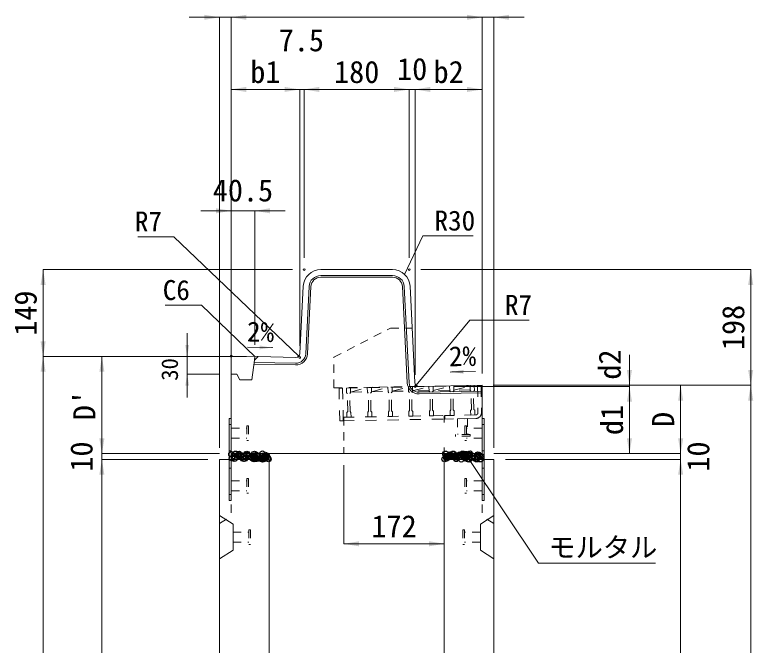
# Model space of a CAD drawing. Units: millimetres at full size. Extents: x 5964 to 125098, y -10801 to 28073.
# Drawn here: x 96414 to 97678, y 1820 to 2900 of the extents above; entities that cross this region are included whole.
import ezdxf
from ezdxf.enums import TextEntityAlignment as Align

# ---------------------------------------------------------------- set-up
doc = ezdxf.new("R2010")
doc.units = ezdxf.units.MM
doc.header["$LTSCALE"] = 19
doc.header["$PDMODE"] = 32
doc.header["$PDSIZE"] = 9.5
for name, pattern in [('DASHED_SPACED', [12, 6, -6]), ('USER1', [1.35, 0.75, -0.6]), ('USER3', [2, 1, -1]), ('USER5', [1.35, 0.75, -0.6])]:
    doc.linetypes.add(name, pattern=pattern)
for name, color, linetype, lineweight in [('0_2', 7, 'Continuous', 20), ('インサート', 3, 'USER1', 9), ('グレーチング', 7, 'USER1', 5), ('ジョイント', 7, 'Continuous', 9), ('作業エリア', 11, 'Continuous', 13), ('寸法線', 7, 'Continuous', 9), ('引出線', 4, 'Continuous', 13), ('本体', 2, 'Continuous', 9), ('補助線', 8, 'Continuous', 13)]:
    doc.layers.add(name, color=color, linetype=linetype, lineweight=lineweight)
doc.layers.add('ハッチング', color=7, linetype='Continuous')
doc.styles.add('ＭＳ ゴシック', font='')
doc.styles.get('ＭＳ ゴシック').set_extended_font_data('MS Gothic')

# ---------------------------------------------------------------- blocks, each defined once
blk = doc.blocks.new('filled_arrow')
at = {"color": 0, "linetype": 'Continuous', "lineweight": -2}
blk.add_solid([(7.5, 1.25), (0, 0), (7.5, -1.25)], dxfattribs=at)

msp = doc.modelspace()

# ---------------------------------------------------------------- linework, layer by layer
at = {"layer": '0_2', "linetype": 'DASHED_SPACED', "lineweight": 9}
for p, q in [((97187.47, 2195.71), (97184.47, 2195.71)), ((97214.47, 2191.71), (97214.47, 2174.71))]:
    msp.add_line(p, q, dxfattribs=at)
at = {"layer": '0_2'}
msp.add_line((97149.47, 2113.18), (97149.47, 2138.21), dxfattribs=at)
at = {"layer": 'インサート'}
for p, q in [((97189.09, 2208.11), (97172.09, 2207.82)), ((97172.09, 2207.82), (97172.56, 2180.82)), ((97189.09, 2208.11), (97189.56, 2181.12)), ((96784.47, 2191.71), (96811.47, 2191.71)), ((96784.47, 2191.71), (96784.47, 2174.71)), ((96811.47, 2195.71), (96814.47, 2195.71)), ((96811.47, 2195.71), (96811.47, 2170.71)), ((96814.47, 2195.71), (96814.47, 2170.71)), ((97184.47, 2195.71), (97184.47, 2170.71)), ((97187.47, 2195.71), (97184.47, 2195.71)), ((97187.47, 2195.71), (97187.47, 2170.71)), ((97214.47, 2191.71), (97187.47, 2191.71)), ((97193.56, 2181.19), (97168.56, 2180.75)), ((97168.56, 2180.75), (97168.61, 2177.75)), ((97193.61, 2178.19), (97168.61, 2177.75)), ((97193.56, 2181.19), (97193.61, 2178.19)), ((96784.47, 2174.71), (96811.47, 2174.71)), ((96811.47, 2170.71), (96814.47, 2170.71)), ((97187.47, 2170.71), (97184.47, 2170.71)), ((97214.47, 2174.71), (97187.47, 2174.71)), ((96784.47, 2101.71), (96811.47, 2101.71)), ((96811.47, 2105.71), (96811.47, 2080.71)), ((96811.47, 2105.71), (96814.47, 2105.71)), ((96814.47, 2105.71), (96814.47, 2080.71)), ((97184.47, 2105.71), (97184.47, 2080.71)), ((97187.47, 2105.71), (97184.47, 2105.71)), ((97187.47, 2105.71), (97187.47, 2080.71)), ((97214.47, 2101.71), (97187.47, 2101.71)), ((96784.47, 2084.71), (96811.47, 2084.71)), ((96811.47, 2080.71), (96814.47, 2080.71)), ((97187.47, 2080.71), (97184.47, 2080.71)), ((97214.47, 2084.71), (97187.47, 2084.71)), ((96787.67, 2013.71), (96814.67, 2013.71)), ((96814.67, 2017.71), (96814.67, 1992.71)), ((96814.67, 2017.71), (96817.67, 2017.71)), ((96817.67, 2017.71), (96817.67, 1992.71)), ((97181.27, 2017.71), (97181.27, 1992.71)), ((97184.27, 2017.71), (97181.27, 2017.71)), ((97184.27, 2017.71), (97184.27, 1992.71)), ((97211.27, 2013.71), (97184.27, 2013.71)), ((96787.67, 1996.71), (96814.67, 1996.71)), ((96814.67, 1992.71), (96817.67, 1992.71)), ((97184.27, 1992.71), (97181.27, 1992.71)), ((97211.27, 1996.71), (97184.27, 1996.71))]:
    msp.add_line(p, q, dxfattribs=at)
at = {"layer": 'グレーチング', "linetype": 'USER3'}
for p, q in [((96981.9, 2260.54), (97200.86, 2264.35)), ((97130.4, 2256.12), (97158.57, 2263.61)), ((97158.57, 2263.61), (97158.71, 2255.61)), ((97165.57, 2263.73), (97165.71, 2255.73)), ((97165.69, 2256.73), (97193.87, 2264.22)), ((97193.87, 2264.22), (97194, 2256.23)), ((97200.86, 2264.35), (97201, 2256.35)), ((97206.36, 2264.44), (97212.36, 2264.55)), ((97206.36, 2264.44), (97207.16, 2218.45)), ((97212.36, 2264.55), (97213.16, 2218.55)), ((97212.36, 2264.55), (97213.16, 2218.55)), ((96975.4, 2260.43), (96969.4, 2260.32)), ((96969.4, 2260.32), (96970.37, 2204.33)), ((96975.4, 2260.43), (96976.37, 2204.44)), ((96981.9, 2260.54), (96982.04, 2252.54)), ((96983.56, 2251.07), (96982.04, 2252.54)), ((96984.1, 2220.07), (96983.56, 2251.07)), ((96987.56, 2251.14), (96989.04, 2252.67)), ((96988.1, 2220.14), (96987.56, 2251.14)), ((96988.9, 2260.66), (96989.04, 2252.67)), ((96989.02, 2253.66), (97017.69, 2261.16)), ((96989.02, 2253.66), (97017.81, 2254.17)), ((97017.69, 2261.16), (97017.83, 2253.17)), ((97019.36, 2251.69), (97017.83, 2253.17)), ((97019.9, 2220.7), (97019.36, 2251.69)), ((97023.36, 2251.76), (97024.83, 2253.29)), ((97023.89, 2220.77), (97023.36, 2251.76)), ((97024.69, 2261.29), (97024.83, 2253.29)), ((97024.81, 2254.29), (97052.99, 2261.78)), ((97024.81, 2254.29), (97053.11, 2254.78)), ((97052.99, 2261.78), (97053.13, 2253.78)), ((97054.65, 2252.3), (97053.13, 2253.78)), ((97055.19, 2221.31), (97054.65, 2252.3)), ((97058.65, 2252.37), (97060.12, 2253.9)), ((97059.19, 2221.38), (97058.65, 2252.37)), ((97059.99, 2261.9), (97060.12, 2253.9)), ((97060.11, 2254.9), (97088.28, 2262.39)), ((97060.11, 2254.9), (97088.4, 2255.39)), ((97087.98, 2262.39), (97088.12, 2254.39)), ((97089.65, 2252.91), (97088.12, 2254.39)), ((97090.18, 2221.92), (97089.65, 2252.91)), ((97093.65, 2252.98), (97095.12, 2254.51)), ((97094.18, 2221.99), (97093.65, 2252.98)), ((97094.98, 2262.51), (97095.12, 2254.51)), ((97095.1, 2255.51), (97123.28, 2263)), ((97123.4, 2256), (97095.1, 2255.51)), ((97123.28, 2263), (97123.42, 2255)), ((97124.94, 2253.53), (97123.42, 2255)), ((97125.48, 2222.53), (97124.94, 2253.53)), ((97128.94, 2253.6), (97130.41, 2255.12)), ((97129.48, 2222.6), (97128.94, 2253.6)), ((97130.28, 2263.12), (97130.41, 2255.12)), ((97158.69, 2256.61), (97130.4, 2256.12)), ((97160.24, 2254.14), (97158.71, 2255.61)), ((97160.77, 2223.14), (97160.24, 2254.14)), ((97164.24, 2254.21), (97165.71, 2255.73)), ((97164.77, 2223.21), (97164.24, 2254.21)), ((97193.99, 2257.23), (97165.69, 2256.73)), ((97195.53, 2254.75), (97194, 2256.23)), ((97196.07, 2223.76), (97195.53, 2254.75)), ((97199.53, 2254.82), (97201, 2256.35)), ((97200.07, 2223.83), (97199.53, 2254.82)), ((96976.27, 2210.44), (97150.24, 2213.46)), ((96984.1, 2220.07), (96982.63, 2218.55)), ((96982.63, 2218.55), (96982.77, 2210.55)), ((96988.1, 2220.14), (96989.63, 2218.67)), ((96989.63, 2218.67), (96989.76, 2210.67)), ((97019.9, 2220.7), (97018.42, 2219.17)), ((97018.42, 2219.17), (97018.56, 2211.17)), ((97023.89, 2220.77), (97025.42, 2219.29)), ((97025.42, 2219.29), (97025.56, 2211.29)), ((97055.19, 2221.31), (97053.72, 2219.78)), ((97053.72, 2219.78), (97053.86, 2211.78)), ((97059.19, 2221.38), (97060.72, 2219.91)), ((97060.72, 2219.91), (97060.85, 2211.91)), ((97090.18, 2221.92), (97088.71, 2220.39)), ((97088.71, 2220.39), (97088.85, 2212.39)), ((97094.18, 2221.99), (97095.71, 2220.51)), ((97095.71, 2220.51), (97095.85, 2212.51)), ((97125.48, 2222.53), (97124.01, 2221)), ((97124.01, 2221), (97124.14, 2213.01)), ((97131.14, 2213.13), (97124.14, 2213.01)), ((97129.48, 2222.6), (97131, 2221.13)), ((97131, 2221.13), (97131.14, 2213.13)), ((97203.23, 2214.38), (97150.24, 2213.46)), ((97150.24, 2213.46), (97150.35, 2207.46)), ((97160.77, 2223.14), (97159.3, 2221.62)), ((97159.3, 2221.62), (97159.44, 2213.62)), ((97166.44, 2213.74), (97159.44, 2213.62)), ((97164.77, 2223.21), (97166.3, 2221.74)), ((97166.3, 2221.74), (97166.44, 2213.74)), ((97196.07, 2223.76), (97194.6, 2222.23)), ((97194.6, 2222.23), (97194.73, 2214.23)), ((97201.73, 2214.35), (97194.73, 2214.23)), ((97200.07, 2223.83), (97201.59, 2222.35)), ((97201.59, 2222.35), (97201.73, 2214.35)), ((96976.37, 2204.44), (96970.37, 2204.33)), ((96976.37, 2204.44), (97150.35, 2207.46)), ((96982.77, 2210.55), (96989.76, 2210.67)), ((97018.56, 2211.17), (97025.56, 2211.29)), ((97053.86, 2211.78), (97060.85, 2211.91)), ((97095.85, 2212.51), (97088.85, 2212.39)), ((97203.34, 2208.38), (97150.35, 2207.46))]:
    msp.add_line(p, q, dxfattribs=at)
for radius, start, end in [(4, 270.99562, 0.99536), (10, 270.99553, 0.99532)]:
    msp.add_arc((97203.16, 2218.38), radius, start, end, dxfattribs=at)
at = {"layer": 'ジョイント'}
for p, q in [((96784.47, 2208.22), (96781.27, 2208.22)), ((96781.27, 2208.22), (96781.27, 2068.22)), ((96784.47, 2208.22), (96784.47, 2068.22)), ((97214.47, 2208.22), (97217.67, 2208.22)), ((97214.47, 2208.22), (97214.47, 2068.22)), ((97217.67, 2208.22), (97217.67, 2068.22)), ((96784.47, 2068.22), (96781.27, 2068.22)), ((97214.47, 2068.22), (97217.67, 2068.22))]:
    msp.add_line(p, q, dxfattribs=at)
at = {"layer": 'ジョイント', "linetype": 'USER5', "lineweight": 5}
for p, q in [((96784.47, 2198.22), (96781.27, 2198.22)), ((97214.47, 2198.22), (97217.67, 2198.22)), ((96784.47, 2153.22), (96781.27, 2153.22)), ((97214.47, 2153.22), (97217.67, 2153.22)), ((96784.47, 2123.22), (96781.27, 2123.22)), ((97214.47, 2123.22), (97217.67, 2123.22)), ((96784.47, 2078.22), (96781.27, 2078.22)), ((97214.47, 2078.22), (97217.67, 2078.22))]:
    msp.add_line(p, q, dxfattribs=at)
at = {"layer": 'ハッチング'}
for p in [(96785.02, 2147.02), (96791.92, 2147.92), (96795.85, 2145.79), (96798.05, 2147.55), (96801.37, 2144.95), (96811.34, 2147.72), (96811.67, 2145.82), (96824.34, 2147.66), (96827.49, 2145.85), (96838.06, 2148.15), (96843.31, 2145.88), (97151.61, 2147.94), (97159.7, 2146.45), (97161.85, 2145.09), (97164.61, 2147.88), (97172.96, 2145.48), (97175.52, 2146.48), (97177.67, 2145.12), (97179.86, 2146.39), (97180.81, 2147.85), (97182.5, 2146.73), (97186.63, 2147.28), (97191.34, 2146.51), (97193.49, 2145.14), (97193.53, 2148.19), (97207.16, 2146.54), (97209.31, 2145.17), (96786.1, 2140.5), (96789.88, 2139.48), (96791.5, 2142.52), (96797.99, 2144.43), (96804.49, 2142.46), (96805.7, 2139.51), (96806.43, 2140.32), (96807.36, 2139.46), (96813.81, 2144.46), (96818.21, 2142.96), (96821.52, 2139.54), (96821.7, 2144.78), (96822.63, 2143.92), (96823.95, 2138.99), (96826.6, 2139.34), (96827.05, 2139.87), (96829.63, 2144.48), (96830.73, 2139.88), (96831.51, 2143.13), (96837.34, 2139.57), (96837.63, 2140.79), (96838.38, 2138.36), (96840.27, 2141.14), (96842.32, 2144.33), (96844.4, 2141.68), (96844.51, 2143.06), (96845.45, 2144.51), (96847.38, 2139.7), (96848.32, 2138.84), (97150.27, 2138.93), (97152.51, 2142.79), (97153.74, 2140.15), (97155.15, 2143.13), (97158.48, 2143.18), (97159.28, 2143.68), (97164.6, 2144.25), (97165.54, 2143.39), (97166.18, 2144.59), (97168.83, 2144.93), (97169.56, 2140.17), (97169.96, 2139.34), (97171.78, 2143.35), (97178.65, 2138.58), (97184.78, 2143.28), (97185.23, 2143.8), (97185.38, 2140.2), (97190.29, 2139.17), (97191.22, 2138.31), (97191.95, 2138.75), (97198.5, 2143.78), (97201.2, 2140.23), (97204.94, 2138.69), (97205.56, 2143.62), (97206.49, 2142.77), (97210.91, 2138.72), (97211.79, 2143.95)]:
    msp.add_point(p, dxfattribs=at)
at = {"layer": '作業エリア'}
msp.add_line((96824.23, 2308.45), (96824.97, 2314.4), dxfattribs=at)
at = {"layer": '寸法線'}
for p, q in [((96712.47, 2895.2), (96836.47, 2895.2)), ((96764.47, 2158.21), (96764.47, 2895.2)), ((96784.47, 2335.21), (96784.47, 2895.2)), ((96784.47, 2895.2), (97214.47, 2895.2)), ((96784.47, 2335.21), (96784.47, 2895.2)), ((97286.47, 2895.2), (97162.47, 2895.2)), ((97214.47, 2285.21), (97214.47, 2895.2)), ((97214.47, 2285.21), (97214.47, 2895.2)), ((97234.47, 2158.21), (97234.47, 2895.2)), ((96784.47, 2771.7), (96901.95, 2771.7)), ((96784.47, 2335.21), (96784.47, 2771.7)), ((96849.95, 2771.7), (96961.47, 2771.7)), ((96901.95, 2332.86), (96901.95, 2771.7)), ((96901.95, 2332.86), (96901.95, 2771.7)), ((96909.47, 2483.21), (96909.47, 2771.7)), ((96909.47, 2771.7), (97089.47, 2771.7)), ((96909.47, 2483.21), (96909.47, 2771.7)), ((97037.47, 2771.7), (97151.47, 2771.7)), ((97089.47, 2483.21), (97089.47, 2771.7)), ((97089.47, 2483.21), (97089.47, 2771.7)), ((97099.47, 2283.21), (97099.47, 2771.7)), ((97099.47, 2771.7), (97214.47, 2771.7)), ((97099.47, 2283.21), (97099.47, 2771.7)), ((97214.47, 2285.21), (97214.47, 2771.7)), ((96732.47, 2563.96), (96876.97, 2563.96)), ((96784.47, 2304.4), (96784.47, 2563.96)), ((96824.97, 2334.4), (96824.97, 2563.96)), ((96462.5, 2314.28), (96462.5, 2463.21)), ((96889.47, 2463.21), (96462.5, 2463.21)), ((97109.47, 2463.21), (97674.16, 2463.21)), ((97674.16, 2463.21), (97674.16, 2265.19)), ((96709.22, 2354.28), (96709.22, 2244.4)), ((96462.5, 688.21), (96462.5, 2314.28)), ((96810.97, 2314.28), (96462.5, 2314.28)), ((96810.97, 2314.28), (96462.5, 2314.28)), ((96563.14, 2314.28), (96563.14, 2148.21)), ((96810.97, 2314.28), (96563.14, 2314.28)), ((96810.97, 2314.28), (96709.22, 2314.28)), ((97466.56, 2317.19), (97466.56, 2211.21)), ((96764.47, 2284.4), (96709.22, 2284.4)), ((97233.39, 2265.19), (97674.16, 2265.19)), ((97233.39, 2265.19), (97674.16, 2265.19)), ((97323.22, 2265.19), (97466.56, 2265.19)), ((97323.22, 2265.19), (97554.21, 2265.19)), ((97554.21, 2265.19), (97554.21, 2148.21)), ((97674.16, 2265.19), (97674.16, 688.21)), ((97165.23, 2263.21), (97466.56, 2263.21)), ((97324.19, 2263.21), (97466.56, 2263.21)), ((97466.56, 2263.21), (97466.56, 2148.21)), ((96563.14, 2086.21), (96563.14, 2200.21)), ((97554.21, 2086.21), (97554.21, 2200.21)), ((96764.47, 2148.21), (96563.14, 2148.21)), ((96764.47, 2148.21), (96563.14, 2148.21)), ((96563.14, 2138.21), (96563.14, 1438.21)), ((96744.47, 2138.21), (96563.14, 2138.21)), ((96744.47, 2138.21), (96563.14, 2138.21)), ((97234.47, 2148.21), (97466.56, 2148.21)), ((97234.47, 2148.21), (97554.21, 2148.21)), ((97234.47, 2148.21), (97554.21, 2148.21)), ((97254.47, 2138.21), (97554.21, 2138.21)), ((97254.47, 2138.21), (97554.21, 2138.21)), ((97554.21, 2138.21), (97554.21, 688.21)), ((96977.4, 2128.21), (96977.4, 1993.85)), ((97149.47, 2118.21), (97149.47, 1993.85)), ((96977.4, 1993.85), (97149.47, 1993.85))]:
    msp.add_line(p, q, dxfattribs=at)
at = {"layer": '引出線'}
for points in [[(96900.14, 2315.14), (96686.13, 2519.5), (96624.65, 2519.5)], [(97081.61, 2454.95), (97112.64, 2521.13), (97198.79, 2521.13)], [(96825.78, 2313.65), (96733.87, 2402.14), (96671.48, 2402.14)], [(97101.31, 2265.14), (97193.26, 2376.78), (97294.74, 2376.78)], [(97191.97, 2138.21), (97310.67, 1960.45), (97511.4, 1960.45)]]:
    msp.add_lwpolyline(points, dxfattribs=at)
at = {"layer": '引出線', "lineweight": 9}
for points in [[(96853.11, 2329.69), (96812.75, 2330.49), (96855.87, 2329.63)], [(97162.45, 2288), (97202.81, 2288.81), (97159.69, 2287.95)]]:
    msp.add_lwpolyline(points, dxfattribs=at)
at = {"layer": '本体', "lineweight": 20}
for p, q in [((96938.01, 2463.21), (97060.93, 2463.21)), ((96902.29, 2319.65), (96908.05, 2434.71)), ((97099.13, 2269.98), (97090.9, 2434.71)), ((96824.23, 2308.45), (96830.97, 2314.28)), ((96830.97, 2314.28), (96895.16, 2313)), ((96824.23, 2308.45), (96819.97, 2274.4)), ((96784.47, 2284.4), (96784.47, 2148.21)), ((96794.47, 2284.4), (96784.47, 2284.4)), ((96799.47, 2274.4), (96794.47, 2284.4)), ((96819.97, 2274.4), (96799.47, 2274.4)), ((97106.25, 2263.33), (97214.47, 2265.21)), ((97214.47, 2148.21), (97214.47, 2265.21)), ((96849.47, 2138.21), (96764.47, 2138.21)), ((96764.47, 2138.21), (96764.47, 688.21)), ((97214.47, 2148.21), (96784.47, 2148.21)), ((96784.47, 2138.21), (96784.47, 2148.21)), ((96849.47, 2138.21), (96849.47, 2148.21)), ((96849.47, 1508.74), (96849.47, 2138.21)), ((97149.47, 2138.21), (97149.47, 2148.21)), ((97234.47, 2138.21), (97149.47, 2138.21)), ((97149.47, 1508.74), (97149.47, 2138.21)), ((97214.47, 2138.21), (97214.47, 2148.21)), ((97234.47, 688.21), (97234.47, 2138.21))]:
    msp.add_line(p, q, dxfattribs=at)
at = {"layer": '本体', "color": 4, "lineweight": 5}
for p, q in [((96938.01, 2453.21), (97060.93, 2453.21)), ((96938.01, 2450.21), (97060.93, 2450.21)), ((96912.28, 2319.15), (96918.03, 2434.21)), ((96915.28, 2319), (96921.03, 2434.06)), ((97086.15, 2269.33), (97077.91, 2434.06)), ((97089.15, 2269.48), (97080.91, 2434.21)), ((96823.72, 2304.42), (96894.96, 2303)), ((96823.35, 2301.43), (96894.9, 2300)), ((97106.42, 2253.33), (97214.47, 2255.2)), ((97106.47, 2250.33), (97214.47, 2252.2))]:
    msp.add_line(p, q, dxfattribs=at)
at = {"layer": '本体', "linetype": 'USER1'}
for p, q in [((96960.28, 2313.21), (97057.17, 2363.21)), ((97057.17, 2363.21), (97094.47, 2363.21)), ((96960.28, 2260.79), (96960.28, 2313.21)), ((96960.28, 2260.79), (97106.25, 2263.33)), ((97149.47, 2201.61), (97149.47, 2213.45)), ((96977.4, 2210.46), (96977.4, 2148.21)), ((97149.47, 2148.21), (97149.47, 2158.51)), ((96784.47, 2138.21), (96784.47, 2041.21)), ((97214.47, 2138.21), (97214.47, 2041.21)), ((96764.47, 2028.71), (96784.47, 2041.21)), ((97234.47, 2028.71), (97214.47, 2041.21))]:
    msp.add_line(p, q, dxfattribs=at)
at = {"layer": '本体'}
for p, q in [((96764.47, 2042.21), (96787.67, 2027.71)), ((97234.47, 2042.21), (97211.27, 2027.71)), ((96787.67, 2027.71), (96787.67, 1982.71)), ((97211.27, 2027.71), (97211.27, 1982.71)), ((96764.47, 1968.21), (96787.67, 1982.71)), ((97234.47, 1968.21), (97211.27, 1982.71))]:
    msp.add_line(p, q, dxfattribs=at)
at = {"layer": '本体', "lineweight": 20}
for centre, radius, start, end in [((96938.01, 2433.21), 30, 90, 177.13773), ((97060.93, 2433.21), 30, 2.86259, 90), ((96895.3, 2320), 7, 268.85424, 357.13773), ((97106.12, 2270.33), 7, 182.86259, 270.99344)]:
    msp.add_arc(centre, radius, start, end, dxfattribs=at)
at = {"layer": '本体', "color": 4, "lineweight": 5}
for centre, radius, start, end in [((96938.01, 2433.21), 20, 90, 177.13773), ((97060.93, 2433.21), 20, 2.86259, 90), ((96938.01, 2433.21), 17, 90, 177.13773), ((97060.93, 2433.21), 17, 2.86259, 90), ((96895.3, 2320), 20, 268.85424, 357.13773), ((96895.3, 2320), 17, 268.85424, 357.13773), ((97106.12, 2270.33), 20, 182.86259, 270.99344), ((97106.12, 2270.33), 17, 182.86259, 270.99344)]:
    msp.add_arc(centre, radius, start, end, dxfattribs=at)
at = {"layer": '補助線', "lineweight": 20}
for p, q in [((96787.53, 2315.15), (96830.97, 2314.28)), ((96784.47, 2312.15), (96784.47, 2284.4))]:
    msp.add_line(p, q, dxfattribs=at)
at = {"layer": '補助線'}
for p, q in [((97172.09, 2207.82), (97189.09, 2208.11)), ((96784.47, 2138.22), (96781.27, 2138.22)), ((97214.47, 2138.22), (97217.67, 2138.22))]:
    msp.add_line(p, q, dxfattribs=at)
at = {"layer": '補助線', "lineweight": 9}
for centre in [(96909.47, 2463.21), (97089.47, 2463.21), (96784.47, 2315.21), (96901.95, 2312.86), (97099.47, 2263.21)]:
    msp.add_circle(centre, 1.5, dxfattribs=at)
at = {"layer": '補助線', "lineweight": 20}
msp.add_arc((96787.47, 2312.15), 3, 88.85424, 180, dxfattribs=at)

# ---------------------------------------------------------------- block references
at = {"layer": '寸法線'}
for p, xscale, yscale, rotation in [((96764.47, 2895.2), 3.47, 3.47, 180), ((97214.47, 2895.2), 3.47, 3.47, 180), ((97214.47, 2895.2), 3.47, 3.47, 180), ((96901.95, 2771.7), 3.47, 3.47, 180), ((96901.95, 2771.7), 3.47, 3.47, 180), ((97089.47, 2771.7), 3.47, 3.47, 180), ((97089.47, 2771.7), 3.47, 3.47, 180), ((97214.47, 2771.7), 3.47, 3.47, 180), ((96784.47, 2563.96), 3.47, 3.47, 180), ((96462.5, 2463.21), 3.47, 3.47, 270), ((97674.16, 2463.21), 3.47, 3.47, 270), ((96462.5, 2314.28), 3.47, 3.47, 90), ((96709.22, 2314.28), 2.67, 2.67, 90), ((96462.5, 2314.28), 3.47, 3.47, 270), ((96563.14, 2314.28), 3.47, 3.47, 270), ((97466.56, 2265.19), 3.47, 3.47, 90), ((97674.16, 2265.19), 3.47, 3.47, 90), ((96709.22, 2284.4), 2.67, 2.67, 270), ((97554.21, 2265.19), 3.47, 3.47, 270), ((97674.16, 2265.19), 3.47, 3.47, 270), ((97466.56, 2263.21), 3.47, 3.47, 270), ((97466.56, 2263.21), 3.47, 3.47, 270), ((96563.14, 2148.21), 3.47, 3.47, 90), ((96563.14, 2148.21), 3.47, 3.47, 90), ((97466.56, 2148.21), 3.47, 3.47, 90), ((97554.21, 2148.21), 3.47, 3.47, 90), ((97554.21, 2148.21), 3.47, 3.47, 90), ((96563.14, 2138.21), 3.47, 3.47, 270), ((96563.14, 2138.21), 3.47, 3.47, 270), ((97554.21, 2138.21), 3.47, 3.47, 270), ((97554.21, 2138.21), 3.47, 3.47, 270), ((97149.47, 1993.85), 3.47, 3.47, 180)]:
    msp.add_blockref('filled_arrow', p, dxfattribs=dict(at, xscale=xscale, yscale=yscale, rotation=rotation))
at = {"layer": '寸法線', "xscale": 3.47, "yscale": 3.47}
for p in [(96784.47, 2895.2), (96784.47, 2895.2), (97234.47, 2895.2), (96784.47, 2771.7), (96909.47, 2771.7), (96909.47, 2771.7), (97099.47, 2771.7), (97099.47, 2771.7), (96824.97, 2563.96), (96977.4, 1993.85)]:
    msp.add_blockref('filled_arrow', p, dxfattribs=at)
at = {"layer": '引出線', "xscale": 0.133, "yscale": 0.133}
for p, rotation in [((97081.61, 2454.95), 64.9), ((96825.78, 2313.65), 136.1), ((96900.14, 2315.14), 136.3), ((97101.31, 2265.14), 50.5), ((97191.97, 2138.21), 303.7)]:
    msp.add_blockref('filled_arrow', p, dxfattribs=dict(at, rotation=rotation))
at = {"layer": '引出線', "lineweight": 9, "xscale": 2.67, "yscale": 2.67}
for p, rotation in [((96853.11, 2329.69), 178.9), ((97162.45, 2288), 1.1)]:
    msp.add_blockref('filled_arrow', p, dxfattribs=dict(at, rotation=rotation))

# ---------------------------------------------------------------- texts
at = {"layer": '寸法線', "style": 'ＭＳ ゴシック'}
for s, p in [('7.5', (96904.73, 2855.97)), ('b1', (96843.21, 2801.7)), ('180', (96999.47, 2801.7)), ('10', (97094.47, 2806.7)), ('b2', (97156.97, 2801.7)), ('40.5', (96804.72, 2598.96)), ('172', (97063.44, 2023.85))]:
    msp.add_text(s, height=37.98, dxfattribs=at).set_placement(p, align=Align.MIDDLE_CENTER)
for s, height, p in [('149', 37.98, (96432.5, 2388.75)), ('198', 37.98, (97644.16, 2364.2)), ('d2', 37.98, (97432.72, 2300.64)), ('30', 28.48, (96679.22, 2292.3)), ("D'", 37.98, (96533.14, 2231.25)), ('d1', 37.98, (97436.56, 2205.71)), ('D', 37.98, (97524.21, 2206.7)), ('10', 37.98, (96528.14, 2143.21)), ('10', 37.98, (97584.21, 2143.21))]:
    msp.add_text(s, height=height, rotation=90, dxfattribs=at).set_placement(p, align=Align.MIDDLE_CENTER)
at = {"layer": '引出線', "style": 'ＭＳ ゴシック'}
for s, p in [('R7', (96666.13, 2562.7)), ('C6', (96713.87, 2445.34))]:
    msp.add_text(s, height=34.18, dxfattribs=at).set_placement(p, align=Align.TOP_RIGHT)
for s, p in [('R30', (97132.64, 2564.33)), ('R7', (97253.26, 2419.98))]:
    msp.add_text(s, height=34.18, dxfattribs=at).set_placement(p, align=Align.TOP_LEFT)
for rotation, p in [(358.854, (96835.19, 2373.98)), (1.146, (97180.37, 2332.3))]:
    msp.add_text('2%', height=34.18, rotation=rotation, dxfattribs=at).set_placement(p, align=Align.TOP_CENTER)
msp.add_text('モルタル', height=34.18, dxfattribs=at).set_placement((97421.03, 2004.93), align=Align.TOP_CENTER)

doc.saveas('drawing.dxf')
